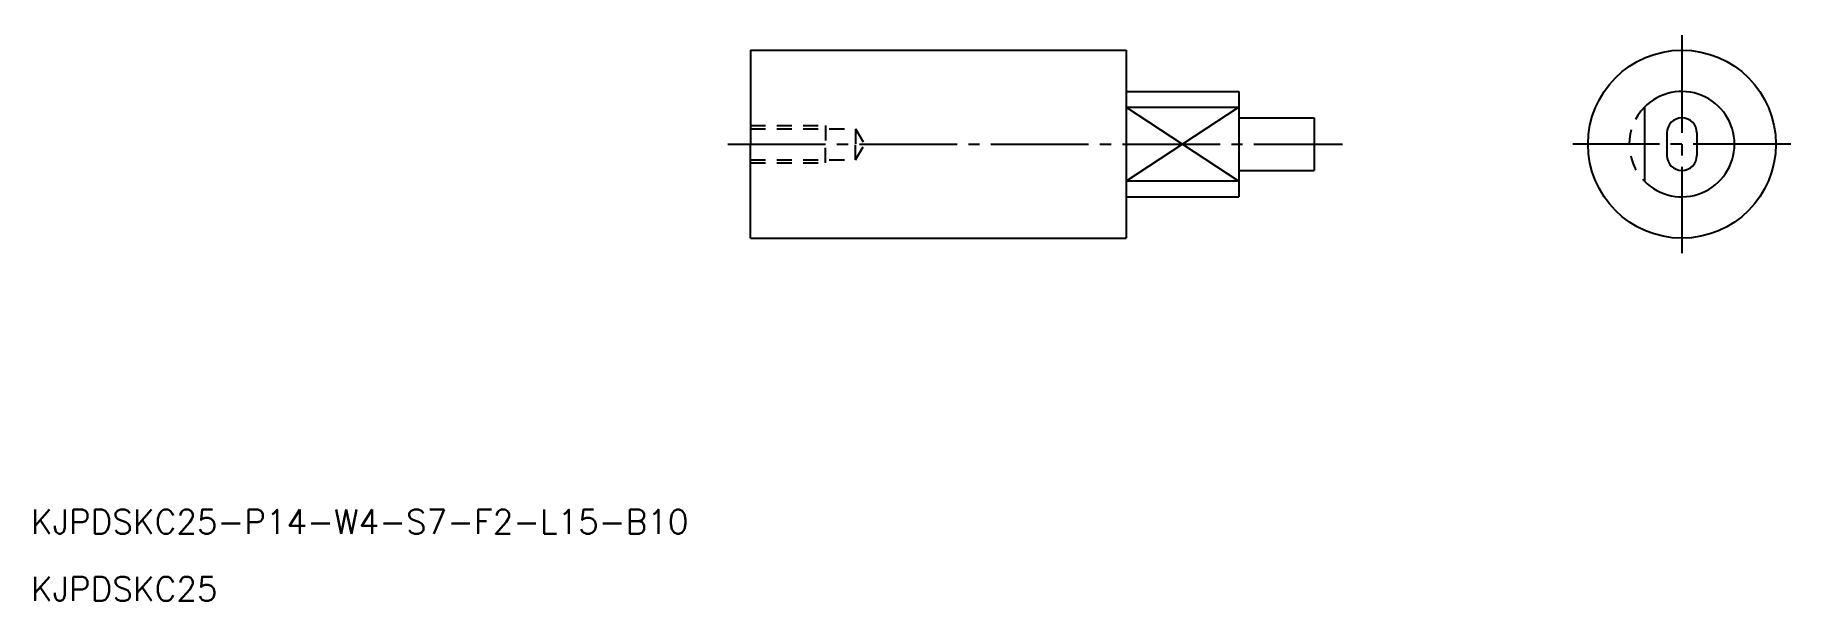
# Model space of a CAD drawing. Extents: x -19 to 215, y 124 to 199.
import ezdxf

# ---------------------------------------------------------------- set-up
doc = ezdxf.new("R2010")
doc.units = 0
doc.linetypes.add('CENTER', pattern=[17.5, 13, -1.5, 1.5, -1.5])
doc.linetypes.add('DASHED', pattern=[3.5, 2, -1.5])
doc.layers.get('0').update_dxf_attribs({"linetype": 'CONTINUOUS'})
doc.layers.add('CENTER', color=1, linetype='CENTER')
doc.styles.get("Standard").update_dxf_attribs({"font": 'txt.shx', "bigfont": '@extfont2.shx'})

msp = doc.modelspace()

# ---------------------------------------------------------------- linework, layer by layer
at = {"color": 7, "linetype": 'CONTINUOUS'}
for p, q in [((76.06, 197.49), (126.06, 197.49)), ((76.06, 197.49), (76.06, 184.99)), ((126.06, 197.49), (126.06, 172.49)), ((126.06, 191.99), (141.06, 191.99)), ((141.06, 191.99), (141.06, 177.99)), ((126.06, 189.89), (141.06, 189.89)), ((195.02, 189.89), (195.02, 180.09)), ((141.06, 188.49), (151.06, 188.49)), ((151.06, 188.49), (151.06, 181.49)), ((76.06, 172.49), (76.06, 184.99)), ((198.02, 186.49), (198.02, 183.49)), ((202.02, 186.49), (202.02, 183.49)), ((141.06, 180.09), (126.06, 180.09)), ((141.06, 181.49), (151.06, 181.49)), ((126.06, 177.99), (141.06, 177.99)), ((76.06, 172.49), (126.06, 172.49))]:
    msp.add_line(p, q, dxfattribs=at)
at = {"color": 3, "linetype": 'CONTINUOUS'}
for p, q in [((126.06, 189.89), (141.06, 180.09)), ((141.06, 189.89), (126.06, 180.09))]:
    msp.add_line(p, q, dxfattribs=at)
at = {"color": 3, "linetype": 'DASHED'}
for p, q in [((76.06, 187.49), (86.06, 187.49)), ((76.06, 187.05), (90.06, 187.05)), ((86.06, 187.49), (86.06, 184.99)), ((90.06, 187.05), (91.25, 184.99)), ((90.06, 187.05), (90.06, 184.99)), ((86.06, 182.49), (86.06, 184.99)), ((90.06, 182.92), (90.06, 184.99)), ((90.06, 182.92), (91.25, 184.99)), ((76.06, 182.92), (90.06, 182.92)), ((76.06, 182.49), (86.06, 182.49))]:
    msp.add_line(p, q, dxfattribs=at)
at = {"color": 7, "linetype": 'CONTINUOUS'}
msp.add_circle((200.02, 184.99), 12.5, dxfattribs=at)
for centre, radius, start, end in [((200.02, 184.99), 7, 224.4153, 135.5847), ((200.02, 186.49), 2, 0, 180), ((200.02, 183.49), 2, 180, 0)]:
    msp.add_arc(centre, radius, start, end, dxfattribs=at)
at = {"color": 3, "linetype": 'DASHED'}
msp.add_arc((200.02, 184.99), 7, 135.5847, 224.4153, dxfattribs=at)
at = {"layer": 'CENTER', "color": 1, "linetype": 'CENTER'}
for p, q in [((200.02, 199.49), (200.02, 174.99)), ((200.02, 199.49), (200.02, 170.49)), ((73.06, 184.99), (154.85, 184.99)), ((214.52, 184.99), (185.52, 184.99))]:
    msp.add_line(p, q, dxfattribs=at)

# ---------------------------------------------------------------- texts
at = {"color": 7, "linetype": 'CONTINUOUS'}
for s, p in [('KJPDSKC25-P14-W4-S7-F2-L15-B10', (-19.68, 133.19)), ('KJPDSKC25', (-19.68, 124.26))]:
    msp.add_text(s, height=3.2, dxfattribs=at).set_placement(p)

doc.saveas('drawing.dxf')
